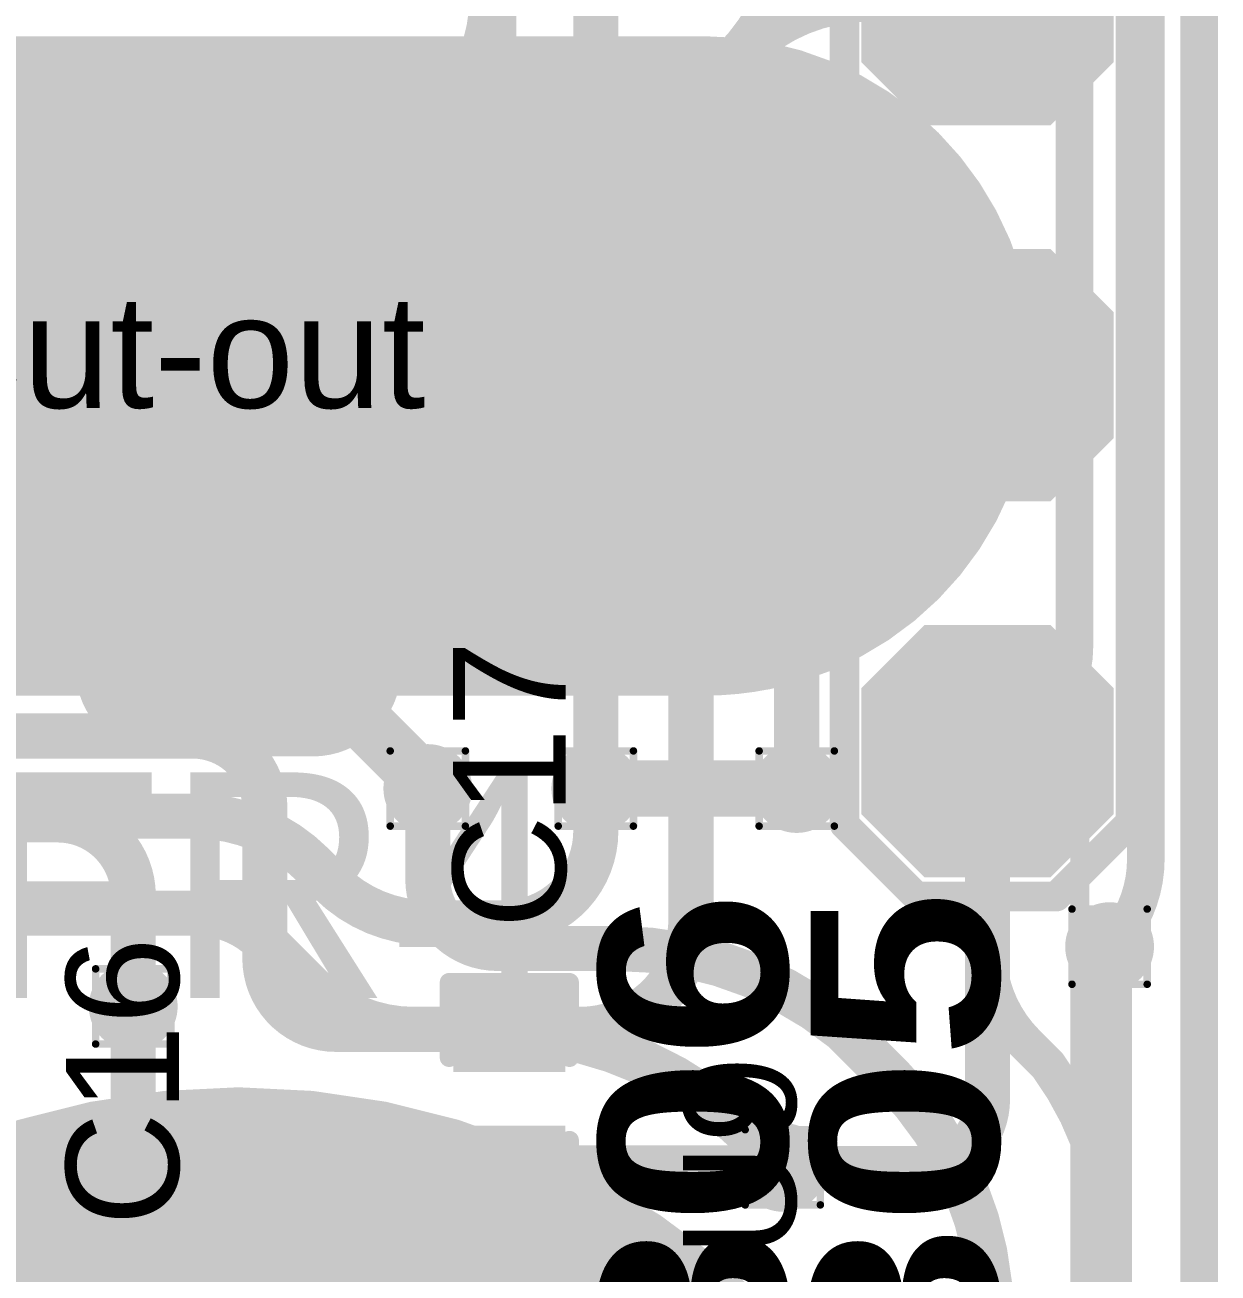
# Model space of a CAD drawing. Header units: inches. Extents: x -17 to 443, y -40 to 218.
# Drawn here: x 165.49 to 173.55, y 7.47 to 15.9 of the extents above; entities that cross this region are included whole.
import ezdxf

# ---------------------------------------------------------------- set-up
doc = ezdxf.new("R2010")
doc.units = ezdxf.units.IN
for name, color, linetype in [('Board Outline', 216, 'Continuous'), ('Bottom Layer', 5, 'Continuous'), ('Bottom Overlay', 54, 'Continuous'), ('Bottom Paste', 16, 'Continuous'), ('Bottom Solder', 6, 'Continuous'), ('Drill Drawing', 1, 'Continuous'), ('Fabrication', 76, 'Continuous'), ('Top Layer', 1, 'Continuous'), ('Top Overlay', 2, 'Continuous'), ('Top Paste', 8, 'Continuous'), ('Top Solder', 216, 'Continuous'), ('Via Holes', 16, 'Continuous')]:
    doc.layers.add(name, color=color, linetype=linetype)
doc.styles.add('Arial', font='', dxfattribs={"height": 0.2})
doc.styles.add('Arial Black_Bold', font='', dxfattribs={"height": 0.2})
doc.styles.get('Arial').set_extended_font_data('Arial')
doc.styles.get('Arial Black_Bold').set_extended_font_data('Arial Black', bold=True)

# ---------------------------------------------------------------- blocks, each defined once
blk = doc.blocks.new('T____P____SMD_3_P____25')
at = {"layer": 'Top Layer'}
h = blk.add_hatch(color=1, dxfattribs=at)
edge = h.paths.add_edge_path()
edge.add_arc((-0.5, 3.04), 0.5, 90, 180)
edge.add_line((-1, 3.04), (-1, 2.04))
edge.add_arc((-0.5, 2.04), 0.5, 180, 270)
edge.add_line((-0.5, 1.54), (0.5, 1.54))
edge.add_arc((0.5, 2.04), 0.5, 270, 360)
edge.add_line((1, 2.04), (1, 3.04))
edge.add_arc((0.5, 3.04), 0.5, 0, 90)
edge.add_line((0.5, 3.54), (-0.5, 3.54))
h = blk.add_hatch(color=1, dxfattribs=at)
edge = h.paths.add_edge_path()
edge.add_arc((-1, 0), 1, 90, 270)
edge.add_line((-1, -1), (1, -1))
edge.add_arc((1, 0), 1, 270, 450)
edge.add_line((1, 1), (-1, 1))
h = blk.add_hatch(color=1, dxfattribs=at)
edge = h.paths.add_edge_path()
edge.add_arc((-0.5, -2.04), 0.5, 90, 180)
edge.add_line((-1, -2.04), (-1, -3.04))
edge.add_arc((-0.5, -3.04), 0.5, 180, 270)
edge.add_line((-0.5, -3.54), (0.5, -3.54))
edge.add_arc((0.5, -3.04), 0.5, 270, 360)
edge.add_line((1, -3.04), (1, -2.04))
edge.add_arc((0.5, -2.04), 0.5, 0, 90)
edge.add_line((0.5, -1.54), (-0.5, -1.54))
at = {"layer": 'Top Paste'}
h = blk.add_hatch(color=8, dxfattribs=at)
edge = h.paths.add_edge_path()
edge.add_arc((-0.5, 3.04), 0.5, 90, 180)
edge.add_line((-1, 3.04), (-1, 2.04))
edge.add_arc((-0.5, 2.04), 0.5, 180, 270)
edge.add_line((-0.5, 1.54), (0.5, 1.54))
edge.add_arc((0.5, 2.04), 0.5, 270, 360)
edge.add_line((1, 2.04), (1, 3.04))
edge.add_arc((0.5, 3.04), 0.5, 0, 90)
edge.add_line((0.5, 3.54), (-0.5, 3.54))
h = blk.add_hatch(color=8, dxfattribs=at)
edge = h.paths.add_edge_path()
edge.add_arc((-1, 0), 1, 90, 270)
edge.add_line((-1, -1), (1, -1))
edge.add_arc((1, 0), 1, 270, 450)
edge.add_line((1, 1), (-1, 1))
h = blk.add_hatch(color=8, dxfattribs=at)
edge = h.paths.add_edge_path()
edge.add_arc((-0.5, -2.04), 0.5, 90, 180)
edge.add_line((-1, -2.04), (-1, -3.04))
edge.add_arc((-0.5, -3.04), 0.5, 180, 270)
edge.add_line((-0.5, -3.54), (0.5, -3.54))
edge.add_arc((0.5, -3.04), 0.5, 270, 360)
edge.add_line((1, -3.04), (1, -2.04))
edge.add_arc((0.5, -2.04), 0.5, 0, 90)
edge.add_line((0.5, -1.54), (-0.5, -1.54))
at = {"layer": 'Top Solder'}
h = blk.add_hatch(color=216, dxfattribs=at)
edge = h.paths.add_edge_path()
edge.add_arc((-0.5, 3.04), 0.6016, 90, 180)
edge.add_line((-1.1016, 3.04), (-1.1016, 2.04))
edge.add_arc((-0.5, 2.04), 0.6016, 180, 270)
edge.add_line((-0.5, 1.4384), (0.5, 1.4384))
edge.add_arc((0.5, 2.04), 0.6016, 270, 360)
edge.add_line((1.1016, 2.04), (1.1016, 3.04))
edge.add_arc((0.5, 3.04), 0.6016, 0, 90)
edge.add_line((0.5, 3.6416), (-0.5, 3.6416))
h = blk.add_hatch(color=216, dxfattribs=at)
edge = h.paths.add_edge_path()
edge.add_arc((-1, 0), 1.1016, 90, 270)
edge.add_line((-1, -1.1016), (1, -1.1016))
edge.add_arc((1, 0), 1.1016, 270, 450)
edge.add_line((1, 1.1016), (-1, 1.1016))
h = blk.add_hatch(color=216, dxfattribs=at)
edge = h.paths.add_edge_path()
edge.add_arc((-0.5, -2.04), 0.6016, 90, 180)
edge.add_line((-1.1016, -2.04), (-1.1016, -3.04))
edge.add_arc((-0.5, -3.04), 0.6016, 180, 270)
edge.add_line((-0.5, -3.6416), (0.5, -3.6416))
edge.add_arc((0.5, -3.04), 0.6016, 270, 360)
edge.add_line((1.1016, -3.04), (1.1016, -2.04))
edge.add_arc((0.5, -2.04), 0.6016, 0, 90)
edge.add_line((0.5, -1.4384), (-0.5, -1.4384))
blk = doc.blocks.new('SEMG_PAD_B_68')
at = {"layer": 'Bottom Layer'}
h = blk.add_hatch(color=5, dxfattribs=at)
edge = h.paths.add_edge_path()
edge.add_arc((0, 9.9872), 5, 0, 360)
h = blk.add_hatch(color=5, dxfattribs=at)
edge = h.paths.add_edge_path()
edge.add_arc((-3.15, 0.0128), 2.1, 90, 270)
edge.add_line((-3.15, -2.0872), (3.15, -2.0872))
edge.add_arc((3.15, 0.0128), 2.1, 270, 450)
edge.add_line((3.15, 2.1128), (-3.15, 2.1128))
at = {"layer": 'Bottom Paste'}
h = blk.add_hatch(color=16, dxfattribs=at)
edge = h.paths.add_edge_path()
edge.add_arc((0, 9.9872), 5, 0, 360)
h = blk.add_hatch(color=16, dxfattribs=at)
edge = h.paths.add_edge_path()
edge.add_arc((-3.15, 0.0128), 2.1, 90, 270)
edge.add_line((-3.15, -2.0872), (3.15, -2.0872))
edge.add_arc((3.15, 0.0128), 2.1, 270, 450)
edge.add_line((3.15, 2.1128), (-3.15, 2.1128))
at = {"layer": 'Bottom Solder'}
h = blk.add_hatch(color=6, dxfattribs=at)
edge = h.paths.add_edge_path()
edge.add_arc((0, 9.9872), 5.1016, 0, 360)
h = blk.add_hatch(color=6, dxfattribs=at)
edge = h.paths.add_edge_path()
edge.add_arc((-3.15, 0.0128), 2.2016, 90, 270)
edge.add_line((-3.15, -2.1888), (3.15, -2.1888))
edge.add_arc((3.15, 0.0128), 2.2016, 270, 450)
edge.add_line((3.15, 2.2144), (-3.15, 2.2144))
at = {"layer": 'Bottom Overlay'}
blk.add_lwpolyline([(-5.6832, 10.9657, 0.127, 0.127, 0), (-5.6832, -10.9657, 0.127, 0.127, 0)], format="xyseb", dxfattribs=at)
blk = doc.blocks.new('4_P___SMD_W____CON__215')
at = {"layer": 'Top Layer'}
for points in [[(2.915, 0.75), (2.165, 0.75), (1.79, 0.375), (1.79, -0.375), (2.165, -0.75), (2.915, -0.75), (3.29, -0.375), (3.29, 0.375)], [(5.455, 0.75), (4.705, 0.75), (4.33, 0.375), (4.33, -0.375), (4.705, -0.75), (5.455, -0.75), (5.83, -0.375), (5.83, 0.375)], [(7.995, 0.75), (7.245, 0.75), (6.87, 0.375), (6.87, -0.375), (7.245, -0.75), (7.995, -0.75), (8.37, -0.375), (8.37, 0.375)]]:
    blk.add_hatch(color=1, dxfattribs=at).paths.add_polyline_path(points)
at = {"layer": 'Top Paste'}
for points in [[(2.915, 0.75), (2.165, 0.75), (1.79, 0.375), (1.79, -0.375), (2.165, -0.75), (2.915, -0.75), (3.29, -0.375), (3.29, 0.375)], [(5.455, 0.75), (4.705, 0.75), (4.33, 0.375), (4.33, -0.375), (4.705, -0.75), (5.455, -0.75), (5.83, -0.375), (5.83, 0.375)], [(7.995, 0.75), (7.245, 0.75), (6.87, 0.375), (6.87, -0.375), (7.245, -0.75), (7.995, -0.75), (8.37, -0.375), (8.37, 0.375)]]:
    blk.add_hatch(color=8, dxfattribs=at).paths.add_polyline_path(points)
at = {"layer": 'Top Solder'}
for points in [[(2.9658, 0.8516), (2.1142, 0.8516), (1.6884, 0.4258), (1.6884, -0.4258), (2.1142, -0.8516), (2.9658, -0.8516), (3.3916, -0.4258), (3.3916, 0.4258)], [(5.5058, 0.8516), (4.6542, 0.8516), (4.2284, 0.4258), (4.2284, -0.4258), (4.6542, -0.8516), (5.5058, -0.8516), (5.9316, -0.4258), (5.9316, 0.4258)], [(8.0458, 0.8516), (7.1942, 0.8516), (6.7684, 0.4258), (6.7684, -0.4258), (7.1942, -0.8516), (8.0458, -0.8516), (8.4716, -0.4258), (8.4716, 0.4258)]]:
    blk.add_hatch(color=216, dxfattribs=at).paths.add_polyline_path(points)
at = {"layer": 'Top Overlay'}
for points in [[(8.102, 0.9652, 0.2, 0.2, 0), (-0.3797, 0.9652, 0.2, 0.2, 0)], [(8.603, 0.4642, 0.2, 0.2, 0), (8.102, 0.9652, 0.2, 0.2, 0)], [(8.603, -0.4787, 0.2, 0.2, 0), (8.603, 0.4642, 0.2, 0.2, 0)], [(8.1165, -0.9652, 0.2, 0.2, 0), (8.603, -0.4787, 0.2, 0.2, 0)], [(8.1165, -0.9652, 0.2, 0.2, 0), (-0.491, -0.9652, 0.2, 0.2, 0)]]:
    blk.add_lwpolyline(points, format="xyseb", dxfattribs=at)
for points in [[(8.052, 0.9652, 0.1, 0.1, 1), (8.152, 0.9652, 0.1, 0.1, 1)], [(8.052, 0.9652, 0.1, 0.1, 1), (8.152, 0.9652, 0.1, 0.1, 1)], [(8.553, 0.4642, 0.1, 0.1, 1), (8.653, 0.4642, 0.1, 0.1, 1)], [(8.553, 0.4642, 0.1, 0.1, 1), (8.653, 0.4642, 0.1, 0.1, 1)], [(8.553, -0.4787, 0.1, 0.1, 1), (8.653, -0.4787, 0.1, 0.1, 1)], [(8.553, -0.4787, 0.1, 0.1, 1), (8.653, -0.4787, 0.1, 0.1, 1)], [(8.0665, -0.9652, 0.1, 0.1, 1), (8.1665, -0.9652, 0.1, 0.1, 1)], [(8.0665, -0.9652, 0.1, 0.1, 1), (8.1665, -0.9652, 0.1, 0.1, 1)]]:
    blk.add_lwpolyline(points, format="xyseb", close=True, dxfattribs=at)
blk = doc.blocks.new('C___0402_247')
at = {"layer": 'Top Layer'}
for points in [[(-0.6985, -0.3175), (-0.6985, 0.3175), (-0.2413, 0.3175), (-0.2413, -0.3175)], [(0.2413, -0.3175), (0.2413, 0.3175), (0.6985, 0.3175), (0.6985, -0.3175)]]:
    blk.add_hatch(color=1, dxfattribs=at).paths.add_polyline_path(points)
at = {"layer": 'Top Paste'}
for points in [[(-0.6985, -0.3175), (-0.6985, 0.3175), (-0.2413, 0.3175), (-0.2413, -0.3175)], [(0.2413, -0.3175), (0.2413, 0.3175), (0.6985, 0.3175), (0.6985, -0.3175)]]:
    blk.add_hatch(color=8, dxfattribs=at).paths.add_polyline_path(points)
at = {"layer": 'Top Solder'}
for points in [[(-0.7585, -0.3775), (-0.7585, 0.3775), (-0.1813, 0.3775), (-0.1813, -0.3775)], [(0.1813, -0.3775), (0.1813, 0.3775), (0.7585, 0.3775), (0.7585, -0.3775)]]:
    blk.add_hatch(color=216, dxfattribs=at).paths.add_polyline_path(points)
at = {"layer": 'Top Overlay'}
for points in [[(-0.7874, 0.4064, 0.127, 0.127, 0), (-0.7874, -0.4064, 0.127, 0.127, 0)], [(-0.7874, 0.4064, 0.127, 0.127, 0), (-0.2794, 0.4064, 0.127, 0.127, 0)], [(0.2794, 0.4064, 0.127, 0.127, 0), (0.7874, 0.4064, 0.127, 0.127, 0)], [(0.7874, 0.4064, 0.127, 0.127, 0), (0.7874, -0.4064, 0.127, 0.127, 0)], [(-0.7874, -0.4064, 0.127, 0.127, 0), (-0.2794, -0.4064, 0.127, 0.127, 0)], [(0.2794, -0.4064, 0.127, 0.127, 0), (0.7874, -0.4064, 0.127, 0.127, 0)]]:
    blk.add_lwpolyline(points, format="xyseb", dxfattribs=at)
for points in [[(-0.8191, 0.4064, 0.0635, 0.0635, 1), (-0.7556, 0.4064, 0.0635, 0.0635, 1)], [(-0.8191, 0.4064, 0.0635, 0.0635, 1), (-0.7556, 0.4064, 0.0635, 0.0635, 1)], [(-0.3111, 0.4064, 0.0635, 0.0635, 1), (-0.2477, 0.4064, 0.0635, 0.0635, 1)], [(0.2477, 0.4064, 0.0635, 0.0635, 1), (0.3111, 0.4064, 0.0635, 0.0635, 1)], [(0.7556, 0.4064, 0.0635, 0.0635, 1), (0.8191, 0.4064, 0.0635, 0.0635, 1)], [(0.7556, 0.4064, 0.0635, 0.0635, 1), (0.8191, 0.4064, 0.0635, 0.0635, 1)], [(-0.8191, -0.4064, 0.0635, 0.0635, 1), (-0.7556, -0.4064, 0.0635, 0.0635, 1)], [(-0.8191, -0.4064, 0.0635, 0.0635, 1), (-0.7556, -0.4064, 0.0635, 0.0635, 1)], [(-0.3111, -0.4064, 0.0635, 0.0635, 1), (-0.2477, -0.4064, 0.0635, 0.0635, 1)], [(0.2477, -0.4064, 0.0635, 0.0635, 1), (0.3111, -0.4064, 0.0635, 0.0635, 1)], [(0.7556, -0.4064, 0.0635, 0.0635, 1), (0.8191, -0.4064, 0.0635, 0.0635, 1)], [(0.7556, -0.4064, 0.0635, 0.0635, 1), (0.8191, -0.4064, 0.0635, 0.0635, 1)]]:
    blk.add_lwpolyline(points, format="xyseb", close=True, dxfattribs=at)

msp = doc.modelspace()

# ---------------------------------------------------------------- hatches: boundary and pattern name
at = {"layer": 'Bottom Layer'}
h = msp.add_hatch(color=5, dxfattribs=at)
edge = h.paths.add_edge_path()
edge.add_arc((168.2111, 10.7468), 0.3, 0, 360)
h = msp.add_hatch(color=5, dxfattribs=at)
edge = h.paths.add_edge_path()
edge.add_arc((169.3458, 10.7468), 0.3, 0, 360)
h = msp.add_hatch(color=5, dxfattribs=at)
edge = h.paths.add_edge_path()
edge.add_arc((170.7028, 10.7468), 0.3, 0, 360)
h = msp.add_hatch(color=5, dxfattribs=at)
edge = h.paths.add_edge_path()
edge.add_arc((172.8159, 9.6785), 0.3, 0, 360)
h = msp.add_hatch(color=5, dxfattribs=at)
edge = h.paths.add_edge_path()
edge.add_arc((166.2216, 9.2745), 0.3, 0, 360)
h = msp.add_hatch(color=5, dxfattribs=at)
edge = h.paths.add_edge_path()
edge.add_arc((170.6085, 8.188), 0.3, 0, 360)
at = {"layer": 'Top Layer'}
h = msp.add_hatch(color=1, dxfattribs=at)
edge = h.paths.add_edge_path()
edge.add_arc((168.2111, 10.7468), 0.3, 0, 360)
h = msp.add_hatch(color=1, dxfattribs=at)
edge = h.paths.add_edge_path()
edge.add_arc((169.3458, 10.7468), 0.3, 0, 360)
h = msp.add_hatch(color=1, dxfattribs=at)
edge = h.paths.add_edge_path()
edge.add_arc((170.7028, 10.7468), 0.3, 0, 360)
h = msp.add_hatch(color=1, dxfattribs=at)
edge = h.paths.add_edge_path()
edge.add_arc((172.8159, 9.6785), 0.3, 0, 360)
h = msp.add_hatch(color=1, dxfattribs=at)
edge = h.paths.add_edge_path()
edge.add_arc((166.2216, 9.2745), 0.3, 0, 360)
h = msp.add_hatch(color=1, dxfattribs=at)
edge = h.paths.add_edge_path()
edge.add_arc((170.6085, 8.188), 0.3, 0, 360)
at = {"layer": 'Via Holes'}
h = msp.add_hatch(color=7, dxfattribs=at)
edge = h.paths.add_edge_path()
edge.add_arc((168.2111, 10.7468), 0.15, 0, 360)
h = msp.add_hatch(color=7, dxfattribs=at)
edge = h.paths.add_edge_path()
edge.add_arc((169.3458, 10.7468), 0.15, 0, 360)
h = msp.add_hatch(color=7, dxfattribs=at)
edge = h.paths.add_edge_path()
edge.add_arc((170.7028, 10.7468), 0.15, 0, 360)
h = msp.add_hatch(color=7, dxfattribs=at)
edge = h.paths.add_edge_path()
edge.add_arc((172.8159, 9.6785), 0.15, 0, 360)
h = msp.add_hatch(color=7, dxfattribs=at)
edge = h.paths.add_edge_path()
edge.add_arc((166.2216, 9.2745), 0.15, 0, 360)
h = msp.add_hatch(color=7, dxfattribs=at)
edge = h.paths.add_edge_path()
edge.add_arc((170.6085, 8.188), 0.15, 0, 360)

# ---------------------------------------------------------------- linework, layer by layer
at = {"layer": 'Board Outline'}
msp.add_lwpolyline([(173.4213, 24.5039, 0.127, 0.127, 0), (173.4213, 2.6482, 0.127, 0.127, 0)], format="xyseb", dxfattribs=at)
at = {"layer": 'Bottom Layer'}
for points in [[(173.0606, 10.2694, 0.254, 0.254, 0), (173.0606, 23.1368, 0.254, 0.254, 0)], [(172.578, 11.6947, 0.254, 0.254, 0), (172.578, 16.9992, 0.254, 0.254, 0)], [(172.578, 11.6947, 0.254, 0.254, -0.19891), (172.3996, 11.2639, 0.254, 0.254, 0)], [(172.2298, 11.0941, 0.254, 0.254, 0), (172.3996, 11.2639, 0.254, 0.254, 0)], [(162.8663, 11.1016, 0.3048, 0.3048, 0), (166.6232, 11.1016, 0.3048, 0.3048, 0)], [(166.6232, 11.1016, 0.3048, 0.3048, -0.414214), (167.1106, 10.6142, 0.3048, 0.3048, 0)], [(171.9914, 10.5187, 0.254, 0.254, -0.198825), (172.2296, 11.0939, 0.254, 0.254, 0)], [(172.2296, 11.0939, 0.254, 0.254, 0), (172.2298, 11.0941, 0.254, 0.254, 0)], [(172.2296, 11.0939, 0.254, 0.254, -0.000084), (172.2298, 11.0941, 0.254, 0.254, 0)], [(168.2111, 10.1382, 0.3048, 0.3048, 0), (168.2111, 10.7468, 0.3048, 0.3048, 0)], [(169.3458, 10.7468, 0.381, 0.381, 0), (170.7028, 10.7468, 0.381, 0.381, 0)], [(167.1106, 9.599, 0.3048, 0.3048, 0), (167.1106, 10.6142, 0.3048, 0.3048, 0)], [(161.4346, 10.5349, 0.3048, 0.3048, 0), (165.7114, 10.5349, 0.3048, 0.3048, 0)], [(165.7114, 10.5349, 0.3048, 0.3048, -0.414214), (166.2216, 10.0247, 0.3048, 0.3048, 0)], [(171.9914, 9.6543, 0.254, 0.254, 0), (171.9914, 10.5187, 0.254, 0.254, 0)], [(173.0606, 10.2694, 0.254, 0.254, -0.104276), (172.9895, 9.932, 0.254, 0.254, 0)], [(168.6828, 9.6665, 0.3048, 0.3048, -0.414214), (168.2111, 10.1382, 0.3048, 0.3048, 0)], [(166.2216, 9.2745, 0.3048, 0.3048, 0), (166.2216, 10.0247, 0.3048, 0.3048, 0)], [(172.9895, 9.932, 0.254, 0.254, -0.092714), (172.8159, 9.6785, 0.254, 0.254, 0)], [(168.6828, 9.6665, 0.3048, 0.3048, 0), (169.4754, 9.6665, 0.3048, 0.3048, 0)], [(169.4754, 9.6665, 0.3048, 0.3048, -0.17222), (171.015, 9.12, 0.3048, 0.3048, 0)], [(171.9914, 9.6525, 0.254, 0.254, 0), (171.9914, 9.6543, 0.254, 0.254, 0)], [(167.5897, 9.12, 0.3048, 0.3048, -0.414214), (167.1106, 9.599, 0.3048, 0.3048, 0)], [(172.2512, 9.0253, 0.254, 0.254, -0.198913), (171.9914, 9.6525, 0.254, 0.254, 0)], [(167.5897, 9.12, 0.3048, 0.3048, 0), (168.6244, 9.12, 0.3048, 0.3048, 0)], [(168.6244, 9.12, 0.3048, 0.3048, -0.061142), (169.2387, 9.0446, 0.3048, 0.3048, 0)], [(169.2387, 9.0446, 0.3048, 0.3048, -0.136115), (170.4205, 8.376, 0.3048, 0.3048, 0)], [(171.015, 9.12, 0.3048, 0.3048, 0), (171.015, 9.12, 0.3048, 0.3048, 0)], [(171.015, 9.12, 0.3048, 0.3048, 0), (171.3422, 8.7928, 0.3048, 0.3048, 0)], [(172.2512, 9.0253, 0.254, 0.254, 0), (172.2524, 9.0241, 0.254, 0.254, 0)], [(172.2524, 9.0241, 0.254, 0.254, 0), (172.3996, 8.8769, 0.254, 0.254, 0)], [(171.3422, 8.7928, 0.3048, 0.3048, -0.198912), (172.0174, 7.1628, 0.3048, 0.3048, 0)], [(172.3996, 8.8769, 0.254, 0.254, -0.160121), (172.8159, 7.6104, 0.254, 0.254, 0)], [(170.4205, 8.376, 0.3048, 0.3048, 0), (170.6085, 8.188, 0.3048, 0.3048, 0)], [(172.8159, 2.276, 0.254, 0.254, 0), (172.8159, 7.6104, 0.254, 0.254, 0)]]:
    msp.add_lwpolyline(points, format="xyseb", dxfattribs=at)
for points in [[(172.5145, 11.6947, 0.127, 0.127, 1), (172.6415, 11.6947, 0.127, 0.127, 1)], [(172.5145, 11.6947, 0.127, 0.127, 1), (172.6415, 11.6947, 0.127, 0.127, 1)], [(172.3361, 11.2639, 0.127, 0.127, 1), (172.4631, 11.2639, 0.127, 0.127, 1)], [(172.3361, 11.2639, 0.127, 0.127, 1), (172.4631, 11.2639, 0.127, 0.127, 1)], [(166.547, 11.1016, 0.1524, 0.1524, 1), (166.6994, 11.1016, 0.1524, 0.1524, 1)], [(166.547, 11.1016, 0.1524, 0.1524, 1), (166.6994, 11.1016, 0.1524, 0.1524, 1)], [(172.1661, 11.0939, 0.127, 0.127, 1), (172.2931, 11.0939, 0.127, 0.127, 1)], [(172.1661, 11.0939, 0.127, 0.127, 1), (172.2931, 11.0939, 0.127, 0.127, 1)], [(172.1661, 11.0939, 0.127, 0.127, 1), (172.2931, 11.0939, 0.127, 0.127, 1)], [(172.1663, 11.0941, 0.127, 0.127, 1), (172.2933, 11.0941, 0.127, 0.127, 1)], [(172.1663, 11.0941, 0.127, 0.127, 1), (172.2933, 11.0941, 0.127, 0.127, 1)], [(172.1663, 11.0941, 0.127, 0.127, 1), (172.2933, 11.0941, 0.127, 0.127, 1)], [(168.1349, 10.7468, 0.1524, 0.1524, 1), (168.2873, 10.7468, 0.1524, 0.1524, 1)], [(169.2506, 10.7468, 0.1905, 0.1905, 1), (169.4411, 10.7468, 0.1905, 0.1905, 1)], [(170.6076, 10.7468, 0.1905, 0.1905, 1), (170.7981, 10.7468, 0.1905, 0.1905, 1)], [(167.0344, 10.6142, 0.1524, 0.1524, 1), (167.1868, 10.6142, 0.1524, 0.1524, 1)], [(167.0344, 10.6142, 0.1524, 0.1524, 1), (167.1868, 10.6142, 0.1524, 0.1524, 1)], [(165.6352, 10.5349, 0.1524, 0.1524, 1), (165.7876, 10.5349, 0.1524, 0.1524, 1)], [(165.6352, 10.5349, 0.1524, 0.1524, 1), (165.7876, 10.5349, 0.1524, 0.1524, 1)], [(171.9279, 10.5187, 0.127, 0.127, 1), (172.0549, 10.5187, 0.127, 0.127, 1)], [(171.9279, 10.5187, 0.127, 0.127, 1), (172.0549, 10.5187, 0.127, 0.127, 1)], [(172.9971, 10.2694, 0.127, 0.127, 1), (173.1241, 10.2694, 0.127, 0.127, 1)], [(172.9971, 10.2694, 0.127, 0.127, 1), (173.1241, 10.2694, 0.127, 0.127, 1)], [(168.1349, 10.1382, 0.1524, 0.1524, 1), (168.2873, 10.1382, 0.1524, 0.1524, 1)], [(168.1349, 10.1382, 0.1524, 0.1524, 1), (168.2873, 10.1382, 0.1524, 0.1524, 1)], [(166.1454, 10.0247, 0.1524, 0.1524, 1), (166.2978, 10.0247, 0.1524, 0.1524, 1)], [(166.1454, 10.0247, 0.1524, 0.1524, 1), (166.2978, 10.0247, 0.1524, 0.1524, 1)], [(172.926, 9.932, 0.127, 0.127, 1), (173.053, 9.932, 0.127, 0.127, 1)], [(172.926, 9.932, 0.127, 0.127, 1), (173.053, 9.932, 0.127, 0.127, 1)], [(168.6066, 9.6665, 0.1524, 0.1524, 1), (168.759, 9.6665, 0.1524, 0.1524, 1)], [(168.6066, 9.6665, 0.1524, 0.1524, 1), (168.759, 9.6665, 0.1524, 0.1524, 1)], [(169.3992, 9.6665, 0.1524, 0.1524, 1), (169.5516, 9.6665, 0.1524, 0.1524, 1)], [(169.3992, 9.6665, 0.1524, 0.1524, 1), (169.5516, 9.6665, 0.1524, 0.1524, 1)], [(171.9279, 9.6543, 0.127, 0.127, 1), (172.0549, 9.6543, 0.127, 0.127, 1)], [(171.9279, 9.6543, 0.127, 0.127, 1), (172.0549, 9.6543, 0.127, 0.127, 1)], [(172.7524, 9.6785, 0.127, 0.127, 1), (172.8794, 9.6785, 0.127, 0.127, 1)], [(167.0344, 9.599, 0.1524, 0.1524, 1), (167.1868, 9.599, 0.1524, 0.1524, 1)], [(167.0344, 9.599, 0.1524, 0.1524, 1), (167.1868, 9.599, 0.1524, 0.1524, 1)], [(171.9279, 9.6525, 0.127, 0.127, 1), (172.0549, 9.6525, 0.127, 0.127, 1)], [(171.9279, 9.6525, 0.127, 0.127, 1), (172.0549, 9.6525, 0.127, 0.127, 1)], [(166.1454, 9.2745, 0.1524, 0.1524, 1), (166.2978, 9.2745, 0.1524, 0.1524, 1)], [(167.5135, 9.12, 0.1524, 0.1524, 1), (167.6659, 9.12, 0.1524, 0.1524, 1)], [(167.5135, 9.12, 0.1524, 0.1524, 1), (167.6659, 9.12, 0.1524, 0.1524, 1)], [(168.5482, 9.12, 0.1524, 0.1524, 1), (168.7006, 9.12, 0.1524, 0.1524, 1)], [(168.5482, 9.12, 0.1524, 0.1524, 1), (168.7006, 9.12, 0.1524, 0.1524, 1)], [(169.1625, 9.0446, 0.1524, 0.1524, 1), (169.3149, 9.0446, 0.1524, 0.1524, 1)], [(169.1625, 9.0446, 0.1524, 0.1524, 1), (169.3149, 9.0446, 0.1524, 0.1524, 1)], [(170.9388, 9.12, 0.1524, 0.1524, 1), (171.0912, 9.12, 0.1524, 0.1524, 1)], [(170.9388, 9.12, 0.1524, 0.1524, 1), (171.0912, 9.12, 0.1524, 0.1524, 1)], [(170.9388, 9.12, 0.1524, 0.1524, 1), (171.0912, 9.12, 0.1524, 0.1524, 1)], [(170.9388, 9.12, 0.1524, 0.1524, 1), (171.0912, 9.12, 0.1524, 0.1524, 1)], [(172.1877, 9.0253, 0.127, 0.127, 1), (172.3147, 9.0253, 0.127, 0.127, 1)], [(172.1877, 9.0253, 0.127, 0.127, 1), (172.3147, 9.0253, 0.127, 0.127, 1)], [(172.1889, 9.0241, 0.127, 0.127, 1), (172.3159, 9.0241, 0.127, 0.127, 1)], [(172.1889, 9.0241, 0.127, 0.127, 1), (172.3159, 9.0241, 0.127, 0.127, 1)], [(171.266, 8.7928, 0.1524, 0.1524, 1), (171.4184, 8.7928, 0.1524, 0.1524, 1)], [(171.266, 8.7928, 0.1524, 0.1524, 1), (171.4184, 8.7928, 0.1524, 0.1524, 1)], [(172.3361, 8.8769, 0.127, 0.127, 1), (172.4631, 8.8769, 0.127, 0.127, 1)], [(172.3361, 8.8769, 0.127, 0.127, 1), (172.4631, 8.8769, 0.127, 0.127, 1)], [(170.3443, 8.376, 0.1524, 0.1524, 1), (170.4967, 8.376, 0.1524, 0.1524, 1)], [(170.3443, 8.376, 0.1524, 0.1524, 1), (170.4967, 8.376, 0.1524, 0.1524, 1)], [(170.5323, 8.188, 0.1524, 0.1524, 1), (170.6847, 8.188, 0.1524, 0.1524, 1)], [(172.7524, 7.6104, 0.127, 0.127, 1), (172.8794, 7.6104, 0.127, 0.127, 1)], [(172.7524, 7.6104, 0.127, 0.127, 1), (172.8794, 7.6104, 0.127, 0.127, 1)]]:
    msp.add_lwpolyline(points, format="xyseb", close=True, dxfattribs=at)
at = {"layer": 'Drill Drawing'}
for points in [[(167.9571, 11.0008, 0.0508, 0.0508, 0), (168.4651, 11.0008, 0.0508, 0.0508, 0)], [(167.9571, 10.4928, 0.0508, 0.0508, 0), (167.9571, 11.0008, 0.0508, 0.0508, 0)], [(168.4651, 10.4928, 0.0508, 0.0508, 0), (168.4651, 11.0008, 0.0508, 0.0508, 0)], [(169.0918, 11.0008, 0.0508, 0.0508, 0), (169.5998, 11.0008, 0.0508, 0.0508, 0)], [(169.0918, 10.4928, 0.0508, 0.0508, 0), (169.0918, 11.0008, 0.0508, 0.0508, 0)], [(169.5998, 10.4928, 0.0508, 0.0508, 0), (169.5998, 11.0008, 0.0508, 0.0508, 0)], [(170.4488, 11.0008, 0.0508, 0.0508, 0), (170.9568, 11.0008, 0.0508, 0.0508, 0)], [(170.4488, 10.4928, 0.0508, 0.0508, 0), (170.4488, 11.0008, 0.0508, 0.0508, 0)], [(170.9568, 10.4928, 0.0508, 0.0508, 0), (170.9568, 11.0008, 0.0508, 0.0508, 0)], [(167.9571, 10.4928, 0.0508, 0.0508, 0), (168.4651, 10.4928, 0.0508, 0.0508, 0)], [(169.0918, 10.4928, 0.0508, 0.0508, 0), (169.5998, 10.4928, 0.0508, 0.0508, 0)], [(170.4488, 10.4928, 0.0508, 0.0508, 0), (170.9568, 10.4928, 0.0508, 0.0508, 0)], [(172.5619, 9.9325, 0.0508, 0.0508, 0), (173.0699, 9.9325, 0.0508, 0.0508, 0)], [(172.5619, 9.4245, 0.0508, 0.0508, 0), (172.5619, 9.9325, 0.0508, 0.0508, 0)], [(173.0699, 9.4245, 0.0508, 0.0508, 0), (173.0699, 9.9325, 0.0508, 0.0508, 0)], [(165.9676, 9.5285, 0.0508, 0.0508, 0), (166.4756, 9.5285, 0.0508, 0.0508, 0)], [(165.9676, 9.0205, 0.0508, 0.0508, 0), (165.9676, 9.5285, 0.0508, 0.0508, 0)], [(166.4756, 9.0205, 0.0508, 0.0508, 0), (166.4756, 9.5285, 0.0508, 0.0508, 0)], [(172.5619, 9.4245, 0.0508, 0.0508, 0), (173.0699, 9.4245, 0.0508, 0.0508, 0)], [(165.9676, 9.0205, 0.0508, 0.0508, 0), (166.4756, 9.0205, 0.0508, 0.0508, 0)], [(170.3545, 8.442, 0.0508, 0.0508, 0), (170.8625, 8.442, 0.0508, 0.0508, 0)], [(170.3545, 7.934, 0.0508, 0.0508, 0), (170.3545, 8.442, 0.0508, 0.0508, 0)], [(170.8625, 7.934, 0.0508, 0.0508, 0), (170.8625, 8.442, 0.0508, 0.0508, 0)], [(170.3545, 7.934, 0.0508, 0.0508, 0), (170.8625, 7.934, 0.0508, 0.0508, 0)]]:
    msp.add_lwpolyline(points, format="xyseb", dxfattribs=at)
for points in [[(167.9444, 11.0008, 0.0254, 0.0254, 1), (167.9698, 11.0008, 0.0254, 0.0254, 1)], [(167.9444, 11.0008, 0.0254, 0.0254, 1), (167.9698, 11.0008, 0.0254, 0.0254, 1)], [(168.4524, 11.0008, 0.0254, 0.0254, 1), (168.4778, 11.0008, 0.0254, 0.0254, 1)], [(168.4524, 11.0008, 0.0254, 0.0254, 1), (168.4778, 11.0008, 0.0254, 0.0254, 1)], [(169.0791, 11.0008, 0.0254, 0.0254, 1), (169.1045, 11.0008, 0.0254, 0.0254, 1)], [(169.0791, 11.0008, 0.0254, 0.0254, 1), (169.1045, 11.0008, 0.0254, 0.0254, 1)], [(169.5871, 11.0008, 0.0254, 0.0254, 1), (169.6125, 11.0008, 0.0254, 0.0254, 1)], [(169.5871, 11.0008, 0.0254, 0.0254, 1), (169.6125, 11.0008, 0.0254, 0.0254, 1)], [(170.4361, 11.0008, 0.0254, 0.0254, 1), (170.4615, 11.0008, 0.0254, 0.0254, 1)], [(170.4361, 11.0008, 0.0254, 0.0254, 1), (170.4615, 11.0008, 0.0254, 0.0254, 1)], [(170.9441, 11.0008, 0.0254, 0.0254, 1), (170.9695, 11.0008, 0.0254, 0.0254, 1)], [(170.9441, 11.0008, 0.0254, 0.0254, 1), (170.9695, 11.0008, 0.0254, 0.0254, 1)], [(167.9444, 10.4928, 0.0254, 0.0254, 1), (167.9698, 10.4928, 0.0254, 0.0254, 1)], [(167.9444, 10.4928, 0.0254, 0.0254, 1), (167.9698, 10.4928, 0.0254, 0.0254, 1)], [(168.4524, 10.4928, 0.0254, 0.0254, 1), (168.4778, 10.4928, 0.0254, 0.0254, 1)], [(168.4524, 10.4928, 0.0254, 0.0254, 1), (168.4778, 10.4928, 0.0254, 0.0254, 1)], [(169.0791, 10.4928, 0.0254, 0.0254, 1), (169.1045, 10.4928, 0.0254, 0.0254, 1)], [(169.0791, 10.4928, 0.0254, 0.0254, 1), (169.1045, 10.4928, 0.0254, 0.0254, 1)], [(169.5871, 10.4928, 0.0254, 0.0254, 1), (169.6125, 10.4928, 0.0254, 0.0254, 1)], [(169.5871, 10.4928, 0.0254, 0.0254, 1), (169.6125, 10.4928, 0.0254, 0.0254, 1)], [(170.4361, 10.4928, 0.0254, 0.0254, 1), (170.4615, 10.4928, 0.0254, 0.0254, 1)], [(170.4361, 10.4928, 0.0254, 0.0254, 1), (170.4615, 10.4928, 0.0254, 0.0254, 1)], [(170.9441, 10.4928, 0.0254, 0.0254, 1), (170.9695, 10.4928, 0.0254, 0.0254, 1)], [(170.9441, 10.4928, 0.0254, 0.0254, 1), (170.9695, 10.4928, 0.0254, 0.0254, 1)], [(172.5492, 9.9325, 0.0254, 0.0254, 1), (172.5746, 9.9325, 0.0254, 0.0254, 1)], [(172.5492, 9.9325, 0.0254, 0.0254, 1), (172.5746, 9.9325, 0.0254, 0.0254, 1)], [(173.0572, 9.9325, 0.0254, 0.0254, 1), (173.0826, 9.9325, 0.0254, 0.0254, 1)], [(173.0572, 9.9325, 0.0254, 0.0254, 1), (173.0826, 9.9325, 0.0254, 0.0254, 1)], [(165.9549, 9.5285, 0.0254, 0.0254, 1), (165.9803, 9.5285, 0.0254, 0.0254, 1)], [(165.9549, 9.5285, 0.0254, 0.0254, 1), (165.9803, 9.5285, 0.0254, 0.0254, 1)], [(166.4629, 9.5285, 0.0254, 0.0254, 1), (166.4883, 9.5285, 0.0254, 0.0254, 1)], [(166.4629, 9.5285, 0.0254, 0.0254, 1), (166.4883, 9.5285, 0.0254, 0.0254, 1)], [(172.5492, 9.4245, 0.0254, 0.0254, 1), (172.5746, 9.4245, 0.0254, 0.0254, 1)], [(172.5492, 9.4245, 0.0254, 0.0254, 1), (172.5746, 9.4245, 0.0254, 0.0254, 1)], [(173.0572, 9.4245, 0.0254, 0.0254, 1), (173.0826, 9.4245, 0.0254, 0.0254, 1)], [(173.0572, 9.4245, 0.0254, 0.0254, 1), (173.0826, 9.4245, 0.0254, 0.0254, 1)], [(165.9549, 9.0205, 0.0254, 0.0254, 1), (165.9803, 9.0205, 0.0254, 0.0254, 1)], [(165.9549, 9.0205, 0.0254, 0.0254, 1), (165.9803, 9.0205, 0.0254, 0.0254, 1)], [(166.4629, 9.0205, 0.0254, 0.0254, 1), (166.4883, 9.0205, 0.0254, 0.0254, 1)], [(166.4629, 9.0205, 0.0254, 0.0254, 1), (166.4883, 9.0205, 0.0254, 0.0254, 1)], [(170.3418, 8.442, 0.0254, 0.0254, 1), (170.3672, 8.442, 0.0254, 0.0254, 1)], [(170.3418, 8.442, 0.0254, 0.0254, 1), (170.3672, 8.442, 0.0254, 0.0254, 1)], [(170.8498, 8.442, 0.0254, 0.0254, 1), (170.8752, 8.442, 0.0254, 0.0254, 1)], [(170.8498, 8.442, 0.0254, 0.0254, 1), (170.8752, 8.442, 0.0254, 0.0254, 1)], [(170.3418, 7.934, 0.0254, 0.0254, 1), (170.3672, 7.934, 0.0254, 0.0254, 1)], [(170.3418, 7.934, 0.0254, 0.0254, 1), (170.3672, 7.934, 0.0254, 0.0254, 1)], [(170.8498, 7.934, 0.0254, 0.0254, 1), (170.8752, 7.934, 0.0254, 0.0254, 1)], [(170.8498, 7.934, 0.0254, 0.0254, 1), (170.8752, 7.934, 0.0254, 0.0254, 1)]]:
    msp.add_lwpolyline(points, format="xyseb", close=True, dxfattribs=at)
at = {"layer": 'Fabrication'}
for points in [[(173.4213, 24.5039, 0.254, 0.254, 0), (173.4213, 2.6482, 0.254, 0.254, 0)], [(163.7779, 15.7017, 0.254, 0.254, 0), (170.0859, 15.7017, 0.254, 0.254, 0)], [(170.0859, 15.7017, 0.254, 0.254, -0.198912), (171.5708, 15.0866, 0.254, 0.254, 0)], [(171.5708, 15.0866, 0.254, 0.254, -0.198912), (172.1859, 13.6017, 0.254, 0.254, 0)], [(172.1859, 13.6017, 0.254, 0.254, -0.198912), (171.5708, 12.1167, 0.254, 0.254, 0)], [(171.5708, 12.1167, 0.254, 0.254, -0.198912), (170.0859, 11.5017, 0.254, 0.254, 0)], [(163.7779, 11.5017, 0.254, 0.254, 0), (170.0859, 11.5017, 0.254, 0.254, 0)]]:
    msp.add_lwpolyline(points, format="xyseb", dxfattribs=at)
for points in [[(170.0224, 15.7017, 0.127, 0.127, 1), (170.1494, 15.7017, 0.127, 0.127, 1)], [(170.0224, 15.7017, 0.127, 0.127, 1), (170.1494, 15.7017, 0.127, 0.127, 1)], [(171.5073, 15.0866, 0.127, 0.127, 1), (171.6343, 15.0866, 0.127, 0.127, 1)], [(171.5073, 15.0866, 0.127, 0.127, 1), (171.6343, 15.0866, 0.127, 0.127, 1)], [(172.1224, 13.6017, 0.127, 0.127, 1), (172.2494, 13.6017, 0.127, 0.127, 1)], [(172.1224, 13.6017, 0.127, 0.127, 1), (172.2494, 13.6017, 0.127, 0.127, 1)], [(171.5073, 12.1167, 0.127, 0.127, 1), (171.6343, 12.1167, 0.127, 0.127, 1)], [(171.5073, 12.1167, 0.127, 0.127, 1), (171.6343, 12.1167, 0.127, 0.127, 1)], [(170.0224, 11.5017, 0.127, 0.127, 1), (170.1494, 11.5017, 0.127, 0.127, 1)], [(170.0224, 11.5017, 0.127, 0.127, 1), (170.1494, 11.5017, 0.127, 0.127, 1)], [(171.9319, 3.6017, 0.254, 0.254, 1), (161.9319, 3.6017, 0.254, 0.254, 1)]]:
    msp.add_lwpolyline(points, format="xyseb", close=True, dxfattribs=at)
at = {"layer": 'Top Layer'}
for points in [[(169.3458, 10.7468, 0.3048, 0.3048, 0), (169.3458, 21.9621, 0.3048, 0.3048, 0)], [(168.6571, 14.5999, 0.3048, 0.3048, 0), (168.6571, 16.7138, 0.3048, 0.3048, 0)], [(168.6522, 16.1748, 0.3048, 0.3048, -0.119178), (168.4788, 15.4575, 0.3048, 0.3048, 0)], [(170.5613, 16.0795, 0.3048, 0.3048, -0.092142), (170.2731, 15.6595, 0.3048, 0.3048, 0)], [(170.3392, 15.7305, 0.3048, 0.3048, -0.197528), (171.1882, 16.0795, 0.3048, 0.3048, 0)], [(169.9888, 14.9735, 0.3048, 0.3048, -0.198912), (170.2728, 15.6593, 0.3048, 0.3048, 0)], [(168.4788, 15.4575, 0.3048, 0.3048, -0.156726), (167.7995, 14.7782, 0.3048, 0.3048, 0)], [(169.9888, 9.8692, 0.3048, 0.3048, 0), (169.9888, 14.9735, 0.3048, 0.3048, 0)], [(167.7995, 14.7782, 0.3048, 0.3048, -0.106589), (167.1602, 14.6067, 0.3048, 0.3048, 0)], [(164.3591, 14.5667, 0.381, 0.381, 0), (166.84, 14.5667, 0.381, 0.381, 0)], [(166.9319, 14.6048, 0.3048, 0.3048, 0), (167.0822, 14.6048, 0.3048, 0.3048, 0)], [(167.1602, 14.6067, 0.3048, 0.3048, -0.012432), (167.0822, 14.6048, 0.3048, 0.3048, 0)], [(170.7028, 13.2161, 0.3048, 0.3048, -0.414214), (171.0262, 13.5395, 0.3048, 0.3048, 0)], [(171.0262, 13.5395, 0.3048, 0.3048, 0), (171.7278, 13.5395, 0.3048, 0.3048, 0)], [(171.7278, 13.5395, 0.3048, 0.3048, -0.414214), (171.8596, 13.4077, 0.3048, 0.3048, 0)], [(171.8596, 13.4077, 0.3048, 0.3048, 0), (171.9914, 13.5395, 0.3048, 0.3048, 0)], [(170.7028, 10.7468, 0.3048, 0.3048, 0), (170.7028, 13.2161, 0.3048, 0.3048, 0)], [(166.9319, 12.0454, 0.381, 0.381, 0), (168.2111, 10.7662, 0.381, 0.381, 0)], [(166.9319, 12.0454, 0.3048, 0.3048, 0), (166.9319, 12.0648, 0.3048, 0.3048, 0)], [(171.9914, 8.6498, 0.3048, 0.3048, 0), (171.9914, 10.9995, 0.3048, 0.3048, 0)], [(168.2111, 10.7468, 0.3048, 0.3048, 0), (168.2111, 10.7662, 0.3048, 0.3048, 0)], [(169.3458, 10.4582, 0.3048, 0.3048, 0), (169.3458, 10.7468, 0.3048, 0.3048, 0)], [(170.7028, 10.7338, 0.3048, 0.3048, 0), (170.7028, 10.7468, 0.3048, 0.3048, 0)], [(164.9577, 10.5594, 0.3048, 0.3048, 0), (166.6456, 10.5594, 0.3048, 0.3048, 0)], [(166.6457, 10.5594, 0.3048, 0.3048, -0.000248), (166.6468, 10.5594, 0.3048, 0.3048, 0)], [(166.6468, 10.5594, 0.3048, 0.3048, -0.198655), (167.432, 10.2336, 0.3048, 0.3048, 0)], [(169.3458, 10.4582, 0.3048, 0.3048, -0.414214), (168.7268, 9.8392, 0.3048, 0.3048, 0)], [(167.432, 10.2336, 0.3048, 0.3048, 0), (167.5499, 10.1158, 0.3048, 0.3048, 0)], [(168.2176, 9.8392, 0.3048, 0.3048, -0.198912), (167.5499, 10.1158, 0.3048, 0.3048, 0)], [(164.9516, 9.9047, 0.3048, 0.3048, 0), (166.6457, 9.9047, 0.3048, 0.3048, 0)], [(166.6457, 9.9047, 0.3048, 0.3048, -0.198646), (167.1101, 9.7126, 0.3048, 0.3048, 0)], [(168.2176, 9.8392, 0.3048, 0.3048, 0), (168.7268, 9.8392, 0.3048, 0.3048, 0)], [(169.9888, 9.8692, 0.3048, 0.3048, -0.414214), (169.2393, 9.1197, 0.3048, 0.3048, 0)], [(167.1101, 9.7126, 0.3048, 0.3048, -0.000257), (167.1106, 9.7121, 0.3048, 0.3048, 0)], [(167.1106, 9.7121, 0.3048, 0.3048, 0), (167.4112, 9.4115, 0.3048, 0.3048, 0)], [(172.8159, 3.7506, 0.3048, 0.3048, 0), (172.8159, 9.6785, 0.3048, 0.3048, 0)], [(168.1155, 9.1197, 0.3048, 0.3048, -0.198912), (167.4113, 9.4115, 0.3048, 0.3048, 0)], [(166.2216, 6.5873, 0.3048, 0.3048, 0), (166.2216, 9.2745, 0.3048, 0.3048, 0)], [(168.1155, 9.1197, 0.3048, 0.3048, 0), (168.7616, 9.1197, 0.3048, 0.3048, 0)], [(168.7616, 9.1197, 0.3048, 0.3048, 0), (169.2393, 9.1197, 0.3048, 0.3048, 0)], [(171.9914, 8.6498, 0.3048, 0.3048, -0.414214), (171.5215, 8.1799, 0.3048, 0.3048, 0)], [(168.7616, 6.5873, 0.508, 0.508, 0), (168.7616, 8.1291, 0.508, 0.508, 0)], [(168.7616, 8.1799, 0.3048, 0.3048, 0), (168.7656, 8.184, 0.3048, 0.3048, 0)], [(168.7656, 8.184, 0.3048, 0.3048, 0), (170.6045, 8.184, 0.3048, 0.3048, 0)], [(170.6045, 8.184, 0.3048, 0.3048, 0), (170.6085, 8.188, 0.3048, 0.3048, 0)], [(170.6085, 8.188, 0.3048, 0.3048, 0), (170.6165, 8.1799, 0.3048, 0.3048, 0)], [(170.6165, 8.1799, 0.3048, 0.3048, 0), (171.5215, 8.1799, 0.3048, 0.3048, 0)]]:
    msp.add_lwpolyline(points, format="xyseb", dxfattribs=at)
for points in [[(170.263, 15.7305, 0.1524, 0.1524, 1), (170.4154, 15.7305, 0.1524, 0.1524, 1)], [(170.1966, 15.6593, 0.1524, 0.1524, 1), (170.349, 15.6593, 0.1524, 0.1524, 1)], [(170.1969, 15.6595, 0.1524, 0.1524, 1), (170.3493, 15.6595, 0.1524, 0.1524, 1)], [(168.4026, 15.4575, 0.1524, 0.1524, 1), (168.555, 15.4575, 0.1524, 0.1524, 1)], [(168.4026, 15.4575, 0.1524, 0.1524, 1), (168.555, 15.4575, 0.1524, 0.1524, 1)], [(169.9126, 14.9735, 0.1524, 0.1524, 1), (170.065, 14.9735, 0.1524, 0.1524, 1)], [(169.9126, 14.9735, 0.1524, 0.1524, 1), (170.065, 14.9735, 0.1524, 0.1524, 1)], [(167.7233, 14.7782, 0.1524, 0.1524, 1), (167.8757, 14.7782, 0.1524, 0.1524, 1)], [(167.7233, 14.7782, 0.1524, 0.1524, 1), (167.8757, 14.7782, 0.1524, 0.1524, 1)], [(166.7447, 14.5667, 0.1905, 0.1905, 1), (166.9352, 14.5667, 0.1905, 0.1905, 1)], [(166.8557, 14.6048, 0.1524, 0.1524, 1), (167.0081, 14.6048, 0.1524, 0.1524, 1)], [(167.006, 14.6048, 0.1524, 0.1524, 1), (167.1584, 14.6048, 0.1524, 0.1524, 1)], [(167.006, 14.6048, 0.1524, 0.1524, 1), (167.1584, 14.6048, 0.1524, 0.1524, 1)], [(167.084, 14.6067, 0.1524, 0.1524, 1), (167.2364, 14.6067, 0.1524, 0.1524, 1)], [(167.084, 14.6067, 0.1524, 0.1524, 1), (167.2364, 14.6067, 0.1524, 0.1524, 1)], [(168.5809, 14.5999, 0.1524, 0.1524, 1), (168.7333, 14.5999, 0.1524, 0.1524, 1)], [(170.95, 13.5395, 0.1524, 0.1524, 1), (171.1024, 13.5395, 0.1524, 0.1524, 1)], [(170.95, 13.5395, 0.1524, 0.1524, 1), (171.1024, 13.5395, 0.1524, 0.1524, 1)], [(171.6516, 13.5395, 0.1524, 0.1524, 1), (171.804, 13.5395, 0.1524, 0.1524, 1)], [(171.6516, 13.5395, 0.1524, 0.1524, 1), (171.804, 13.5395, 0.1524, 0.1524, 1)], [(171.9152, 13.5395, 0.1524, 0.1524, 1), (172.0676, 13.5395, 0.1524, 0.1524, 1)], [(171.7834, 13.4077, 0.1524, 0.1524, 1), (171.9358, 13.4077, 0.1524, 0.1524, 1)], [(171.7834, 13.4077, 0.1524, 0.1524, 1), (171.9358, 13.4077, 0.1524, 0.1524, 1)], [(170.6266, 13.2161, 0.1524, 0.1524, 1), (170.779, 13.2161, 0.1524, 0.1524, 1)], [(170.6266, 13.2161, 0.1524, 0.1524, 1), (170.779, 13.2161, 0.1524, 0.1524, 1)], [(166.8367, 12.0454, 0.1905, 0.1905, 1), (167.0272, 12.0454, 0.1905, 0.1905, 1)], [(166.8557, 12.0648, 0.1524, 0.1524, 1), (167.0081, 12.0648, 0.1524, 0.1524, 1)], [(166.8557, 12.0454, 0.1524, 0.1524, 1), (167.0081, 12.0454, 0.1524, 0.1524, 1)], [(171.9152, 10.9995, 0.1524, 0.1524, 1), (172.0676, 10.9995, 0.1524, 0.1524, 1)], [(168.1158, 10.7662, 0.1905, 0.1905, 1), (168.3063, 10.7662, 0.1905, 0.1905, 1)], [(168.1349, 10.7662, 0.1524, 0.1524, 1), (168.2873, 10.7662, 0.1524, 0.1524, 1)], [(168.1349, 10.7468, 0.1524, 0.1524, 1), (168.2873, 10.7468, 0.1524, 0.1524, 1)], [(169.2696, 10.7468, 0.1524, 0.1524, 1), (169.422, 10.7468, 0.1524, 0.1524, 1)], [(169.2696, 10.7468, 0.1524, 0.1524, 1), (169.422, 10.7468, 0.1524, 0.1524, 1)], [(170.6266, 10.7468, 0.1524, 0.1524, 1), (170.779, 10.7468, 0.1524, 0.1524, 1)], [(170.6266, 10.7468, 0.1524, 0.1524, 1), (170.779, 10.7468, 0.1524, 0.1524, 1)], [(170.6266, 10.7338, 0.1524, 0.1524, 1), (170.779, 10.7338, 0.1524, 0.1524, 1)], [(166.5694, 10.5594, 0.1524, 0.1524, 1), (166.7218, 10.5594, 0.1524, 0.1524, 1)], [(166.5695, 10.5594, 0.1524, 0.1524, 1), (166.7219, 10.5594, 0.1524, 0.1524, 1)], [(166.5706, 10.5594, 0.1524, 0.1524, 1), (166.723, 10.5594, 0.1524, 0.1524, 1)], [(166.5706, 10.5594, 0.1524, 0.1524, 1), (166.723, 10.5594, 0.1524, 0.1524, 1)], [(169.2696, 10.4582, 0.1524, 0.1524, 1), (169.422, 10.4582, 0.1524, 0.1524, 1)], [(169.2696, 10.4582, 0.1524, 0.1524, 1), (169.422, 10.4582, 0.1524, 0.1524, 1)], [(167.3558, 10.2336, 0.1524, 0.1524, 1), (167.5082, 10.2336, 0.1524, 0.1524, 1)], [(167.3558, 10.2336, 0.1524, 0.1524, 1), (167.5082, 10.2336, 0.1524, 0.1524, 1)], [(167.4737, 10.1158, 0.1524, 0.1524, 1), (167.6261, 10.1158, 0.1524, 0.1524, 1)], [(167.4737, 10.1158, 0.1524, 0.1524, 1), (167.6261, 10.1158, 0.1524, 0.1524, 1)], [(166.5695, 9.9047, 0.1524, 0.1524, 1), (166.7219, 9.9047, 0.1524, 0.1524, 1)], [(166.5695, 9.9047, 0.1524, 0.1524, 1), (166.7219, 9.9047, 0.1524, 0.1524, 1)], [(168.1414, 9.8392, 0.1524, 0.1524, 1), (168.2938, 9.8392, 0.1524, 0.1524, 1)], [(168.1414, 9.8392, 0.1524, 0.1524, 1), (168.2938, 9.8392, 0.1524, 0.1524, 1)], [(168.6506, 9.8392, 0.1524, 0.1524, 1), (168.803, 9.8392, 0.1524, 0.1524, 1)], [(168.6506, 9.8392, 0.1524, 0.1524, 1), (168.803, 9.8392, 0.1524, 0.1524, 1)], [(169.9126, 9.8692, 0.1524, 0.1524, 1), (170.065, 9.8692, 0.1524, 0.1524, 1)], [(169.9126, 9.8692, 0.1524, 0.1524, 1), (170.065, 9.8692, 0.1524, 0.1524, 1)], [(167.0339, 9.7126, 0.1524, 0.1524, 1), (167.1863, 9.7126, 0.1524, 0.1524, 1)], [(167.0339, 9.7126, 0.1524, 0.1524, 1), (167.1863, 9.7126, 0.1524, 0.1524, 1)], [(167.0344, 9.7121, 0.1524, 0.1524, 1), (167.1868, 9.7121, 0.1524, 0.1524, 1)], [(167.0344, 9.7121, 0.1524, 0.1524, 1), (167.1868, 9.7121, 0.1524, 0.1524, 1)], [(172.7397, 9.6785, 0.1524, 0.1524, 1), (172.8921, 9.6785, 0.1524, 0.1524, 1)], [(167.335, 9.4115, 0.1524, 0.1524, 1), (167.4874, 9.4115, 0.1524, 0.1524, 1)], [(167.3351, 9.4115, 0.1524, 0.1524, 1), (167.4875, 9.4115, 0.1524, 0.1524, 1)], [(166.1454, 9.2745, 0.1524, 0.1524, 1), (166.2978, 9.2745, 0.1524, 0.1524, 1)], [(168.0393, 9.1197, 0.1524, 0.1524, 1), (168.1917, 9.1197, 0.1524, 0.1524, 1)], [(168.0393, 9.1197, 0.1524, 0.1524, 1), (168.1917, 9.1197, 0.1524, 0.1524, 1)], [(168.6854, 9.1197, 0.1524, 0.1524, 1), (168.8378, 9.1197, 0.1524, 0.1524, 1)], [(168.6854, 9.1197, 0.1524, 0.1524, 1), (168.8378, 9.1197, 0.1524, 0.1524, 1)], [(169.1631, 9.1197, 0.1524, 0.1524, 1), (169.3155, 9.1197, 0.1524, 0.1524, 1)], [(169.1631, 9.1197, 0.1524, 0.1524, 1), (169.3155, 9.1197, 0.1524, 0.1524, 1)], [(171.9152, 8.6498, 0.1524, 0.1524, 1), (172.0676, 8.6498, 0.1524, 0.1524, 1)], [(171.9152, 8.6498, 0.1524, 0.1524, 1), (172.0676, 8.6498, 0.1524, 0.1524, 1)], [(168.6346, 8.1291, 0.254, 0.254, 1), (168.8886, 8.1291, 0.254, 0.254, 1)], [(168.6854, 8.1799, 0.1524, 0.1524, 1), (168.8378, 8.1799, 0.1524, 0.1524, 1)], [(168.6894, 8.184, 0.1524, 0.1524, 1), (168.8418, 8.184, 0.1524, 0.1524, 1)], [(168.6894, 8.184, 0.1524, 0.1524, 1), (168.8418, 8.184, 0.1524, 0.1524, 1)], [(170.5283, 8.184, 0.1524, 0.1524, 1), (170.6807, 8.184, 0.1524, 0.1524, 1)], [(170.5283, 8.184, 0.1524, 0.1524, 1), (170.6807, 8.184, 0.1524, 0.1524, 1)], [(170.5323, 8.188, 0.1524, 0.1524, 1), (170.6847, 8.188, 0.1524, 0.1524, 1)], [(170.5323, 8.188, 0.1524, 0.1524, 1), (170.6847, 8.188, 0.1524, 0.1524, 1)], [(170.5403, 8.1799, 0.1524, 0.1524, 1), (170.6927, 8.1799, 0.1524, 0.1524, 1)], [(170.5403, 8.1799, 0.1524, 0.1524, 1), (170.6927, 8.1799, 0.1524, 0.1524, 1)], [(171.4453, 8.1799, 0.1524, 0.1524, 1), (171.5977, 8.1799, 0.1524, 0.1524, 1)], [(171.4453, 8.1799, 0.1524, 0.1524, 1), (171.5977, 8.1799, 0.1524, 0.1524, 1)]]:
    msp.add_lwpolyline(points, format="xyseb", close=True, dxfattribs=at)

# ---------------------------------------------------------------- block references
for name, p, rotation in [('SEMG_PAD_B_68', (166.9319, 13.5889), 180), ('4_P___SMD_W____CON__215', (171.9914, 18.6195), 270), ('T____P____SMD_3_P____25', (166.9319, 14.6049), 180), ('C___0402_247', (168.7616, 8.6498), 90)]:
    msp.add_blockref(name, p, dxfattribs=dict(rotation=rotation))

# ---------------------------------------------------------------- texts
at = {"layer": 'Fabrication', "style": 'Arial'}
msp.add_text('Cut-out', height=0.762, dxfattribs=at).set_placement((164.706, 13.3179))
msp.add_text('FR4', height=1.524, rotation=360, dxfattribs=at).set_placement((165.1315, 9.332))
at = {"layer": 'Top Overlay'}
for s, height, style, p in [('C17', 0.762, 'Arial', (169.1425, 9.7979)), ('SB306', 1.27, 'Arial Black_Bold', (170.6376, 3.8482)), ('SB305', 1.27, 'Arial Black_Bold', (172.0665, 3.8482)), ('C16', 0.762, 'Arial', (166.5295, 7.7905)), ('U9', 0.762, 'Arial', (170.6969, 7.5793))]:
    msp.add_text(s, height=height, rotation=90, dxfattribs=dict(at, style=style)).set_placement(p)

doc.saveas('drawing.dxf')
